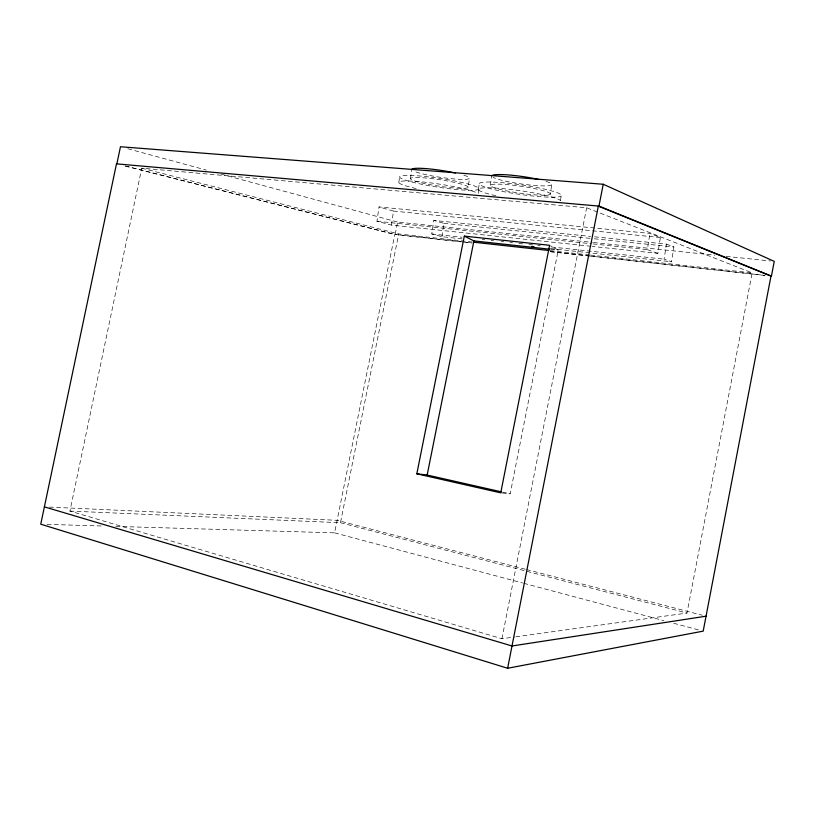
<?xml version="1.0" encoding="UTF-8"?>
<svg xmlns="http://www.w3.org/2000/svg" width="815" height="815" viewBox="0 0 815 815"><rect width="100%" height="100%" fill="white"/><g stroke="black" fill="none" stroke-linecap="round" stroke-linejoin="round"><path stroke-width="0.61" stroke-dasharray="4.08 3.06" d="M590.946 246.273L391.465 225.093L376.948 221.232L379.026 206.939L649.912 233.416L660.364 237.522L657.868 253.373L592.21 246.405M391.465 225.093L393.502 211.075L379.026 206.939M398.82 182.438L399.615 176.977M410.454 178.699L411.779 169.612M462.074 238.897L441.883 236.686L431.777 233.976L433.774 220.437L590.58 236.391M441.883 236.686L443.859 223.351L433.774 220.437M468.146 187.307A29.177 3.25 8.6 0 0 425.399 177.965A29.177 3.25 8.6 0 0 424.34 183.497A29.177 3.25 8.6 0 0 468.146 187.307L469.491 178.22M478.466 189.1L479.312 183.426M478.273 193.369L478.925 189.009A40.129 4.472 8.6 0 0 421.304 176.132A40.129 4.472 8.6 0 0 417.647 183.406A40.129 4.472 8.6 0 0 478.925 189.009M490.314 185.28L491.73 175.836M550.257 194.214A30.349 3.505 8.2 0 0 507.725 184.669A30.349 3.505 8.2 0 0 503.028 190.109A30.349 3.505 8.2 0 0 550.257 194.214L551.704 184.781M560.445 200.572L561.138 196.048A41.596 4.808 8.2 0 0 505.096 182.927A41.596 4.808 8.2 0 0 494.909 189.803A41.596 4.808 8.2 0 0 561.138 196.048M657.868 253.373L647.365 249.635L649.912 233.416M666.456 244.113L673.903 246.955L671.56 261.768L664.082 259.16L666.456 244.113L591.843 236.523M515.783 636.821L686.994 613.053L752.143 272.893L586.647 207.764L141.728 168.185L69.917 511.076L501.938 638.746L514.53 636.994M501.918 492.973L510.19 493.839L558.224 250.144L550.685 245.906M501.938 638.746L586.647 207.764M115.801 526.398L334.588 532.857L394.806 234.496L471.814 243.013M125.5 165.995L395.143 234.465L397.639 222.077L592.261 242.391M69.917 511.076L340.456 522.721L398.718 233.946L471.926 242.014M47.107 524.371L103.077 526.021M49.46 507.093L337.115 520.316L525.268 569.216M393.502 211.075L660.364 237.522M443.859 223.351L593.004 238.652M594.278 238.785L673.903 246.955M593.524 242.524L714.857 255.187M726.226 256.368L770.46 260.983M376.948 221.232L591.761 243.797M593.025 243.93L647.365 249.635M431.777 233.976L462.074 237.267M482.276 239.457L484.803 239.732M491.119 240.415L493.635 240.69M501.215 241.505L503.741 241.78M510.047 242.463L512.574 242.738M518.89 243.42L522.68 243.838M528.986 244.52L532.776 244.928M537.829 245.478L540.355 245.753M551.714 246.986L664.082 259.16M550.41 248.544L671.56 261.768M550.675 249.319L558.224 250.144M550.186 250.633L589.316 254.952M590.569 255.085L752.143 272.893M395.143 234.465L472.17 242.992M550.461 251.652L765.122 275.399M550.074 251.672L589.204 256.002M590.468 256.144L764.664 275.419M502.753 492.148L510.19 493.839M125.103 166.046L394.806 234.496M141.728 168.185L398.718 233.946M526.5 569.542L702.347 615.244M340.456 522.721L686.994 613.053M334.588 532.857L522.568 582.98M523.8 583.306L663.868 620.653M673.699 623.271L699.504 630.158M127.823 148.748L206.317 170.08M221.038 174.074L397.639 222.077M416.149 188.54A40.118 4.279 8.6 0 1 416.363 181.399A40.118 4.279 8.6 0 1 477.295 193.206M495.836 195.702A41.585 4.605 8.2 0 1 498.403 188.265A41.585 4.605 8.2 0 1 560.394 200.5M463.847 175.205A29.187 3.474 8.6 0 1 454.607 178.994A29.187 3.474 8.6 0 1 413.765 171.099M545.968 181.378A30.359 3.749 8.1 0 1 535.394 185.514A30.359 3.749 8.1 0 1 493.106 177.324"/><path stroke-width="1.22" d="M507.633 668.259L598.322 206.134L770.98 276.122L703.192 631.136L507.633 668.259L40.75 524.188L116.484 163.856L598.954 206.083L771.438 276.091L774.25 261.381L603.232 184.261L120.467 146.741L116.881 163.805M598.954 206.083L603.232 184.261M416.822 473.81L464.326 236.116L549.605 245.295L500.736 492.851L416.822 473.81L427.172 475.043L501.51 491.873M427.172 475.043L473.902 240.904L464.326 236.116M706.034 616.201L512.003 645.979L44.387 506.859M531.482 246.476L534.008 246.751M473.902 240.904L549.422 249.176M473.189 242.157L548.923 250.5M411.779 169.612A29.187 3.474 8.6 0 1 426.011 168.613A29.187 3.474 8.6 0 1 455.33 173.004M491.73 175.836A30.359 3.749 8.1 0 1 508.326 174.94A30.359 3.749 8.1 0 1 538.807 179.494"/></g></svg>
